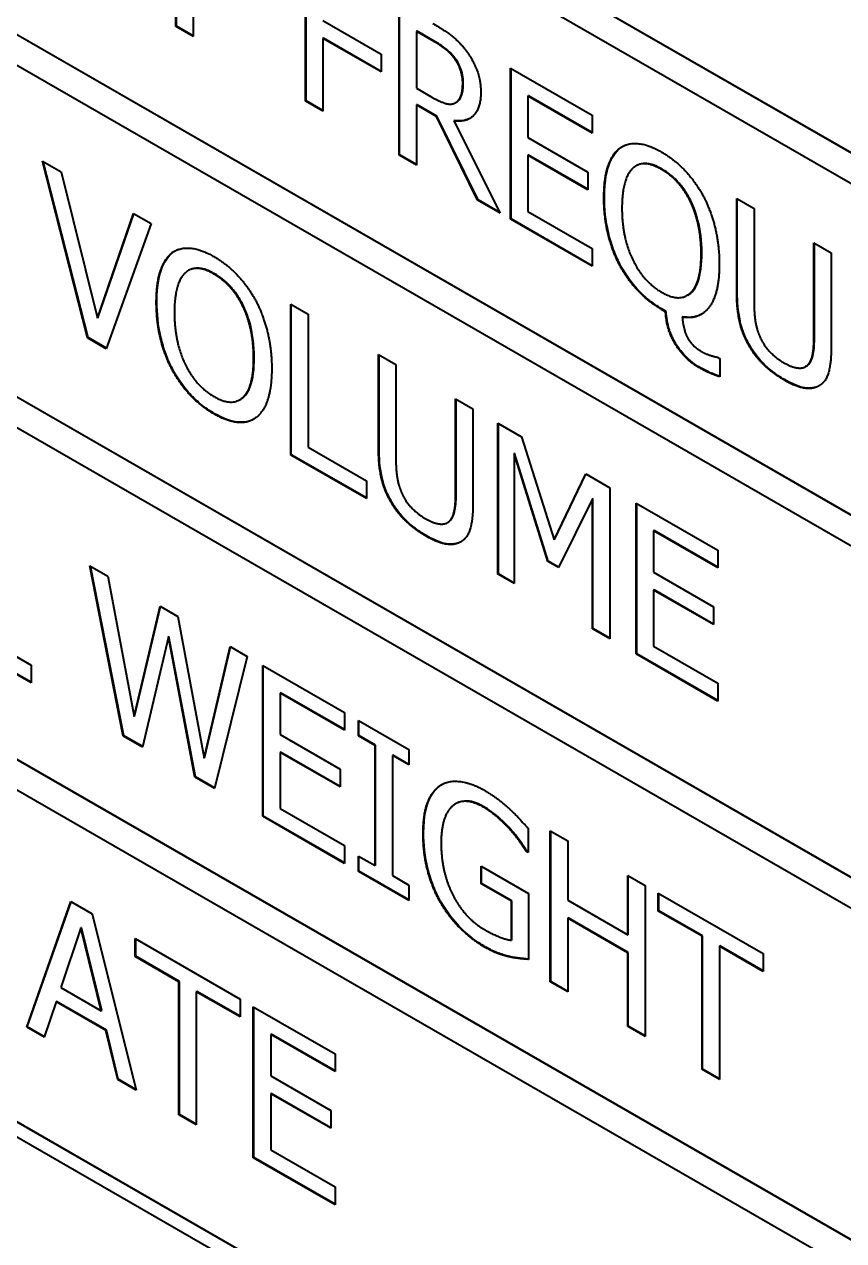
# Model space of a CAD drawing. Header units: millimetres. Extents: x 0 to 3364, y 0 to 2376.
# Drawn here: x 2976.2 to 2981.75, y 1895.38 to 1903.61 of the extents above; entities that cross this region are included whole.
import ezdxf

# ---------------------------------------------------------------- set-up
doc = ezdxf.new("R2010")
doc.units = ezdxf.units.MM
doc.header["$LTSCALE"] = 4
doc.layers.add('가시적인 것(ISO)', color=3, linetype='Continuous', lineweight=40, true_color=0x00ff00)
doc.layers.add('가시적인 좁은 것(ISO)', color=3, linetype='Continuous', lineweight=35, true_color=0x00ff00)

msp = doc.modelspace()

# ---------------------------------------------------------------- linework, layer by layer
at = {"layer": '가시적인 것(ISO)'}
for p, q in [((2987.7458, 1899.3163), (2972.0127, 1908.3764)), ((2972.0162, 1908.3785), (2987.7458, 1899.3204)), ((2972.0127, 1908.1721), (2987.7458, 1899.112)), ((2987.7458, 1896.8637), (2972.0127, 1905.9238)), ((2972.0162, 1905.9258), (2987.7458, 1896.8678)), ((2972.0127, 1905.7194), (2987.7458, 1896.6593)), ((2978.103, 1903.0941), (2978.103, 1904.116)), ((2978.1065, 1903.0961), (2978.1065, 1904.114)), ((2977.2255, 1903.5994), (2977.2255, 1904.0375)), ((2977.2291, 1903.6014), (2977.2291, 1904.0395)), ((2977.343, 1903.9839), (2977.343, 1903.5317)), ((2978.7369, 1902.729), (2978.7369, 1903.751)), ((2978.7404, 1902.7311), (2978.7404, 1903.7489)), ((2978.2204, 1903.6393), (2978.6144, 1903.4124)), ((2977.2291, 1903.6014), (2977.2255, 1903.5994)), ((2977.343, 1903.5317), (2977.2255, 1903.5994)), ((2977.343, 1903.5358), (2977.2291, 1903.6014)), ((2978.8579, 1903.5678), (2978.8543, 1903.5657)), ((2978.9711, 1903.4985), (2978.8543, 1903.5657)), ((2978.8543, 1903.5657), (2978.8543, 1903.1815)), ((2978.9746, 1903.5005), (2978.8579, 1903.5678)), ((2972.0162, 1903.4732), (2987.7458, 1894.4151)), ((2978.224, 1903.5204), (2978.2204, 1903.5184)), ((2978.6144, 1903.2915), (2978.2204, 1903.5184)), ((2978.2204, 1903.5184), (2978.2204, 1903.0264)), ((2978.6144, 1903.2956), (2978.224, 1903.5204)), ((2987.7458, 1894.4111), (2972.0127, 1903.4712)), ((2978.6144, 1903.4124), (2978.6144, 1903.2915)), ((2979.4911, 1902.2947), (2979.4911, 1903.3166)), ((2979.4911, 1903.3166), (2980.0441, 1902.9982)), ((2979.4946, 1902.2967), (2979.4946, 1903.3146)), ((2972.0127, 1903.2668), (2987.7458, 1894.2067)), ((2978.8543, 1903.1815), (2978.9575, 1903.1221)), ((2978.1065, 1903.0961), (2978.103, 1903.0941)), ((2978.2204, 1903.0264), (2978.103, 1903.0941)), ((2978.2204, 1903.0305), (2978.1065, 1903.0961)), ((2978.8579, 1903.0701), (2978.8543, 1903.068)), ((2978.989, 1902.9905), (2978.8543, 1903.068)), ((2978.8543, 1903.068), (2978.8543, 1902.6614)), ((2978.9925, 1902.9925), (2978.8579, 1903.0701)), ((2979.1172, 1903.0831), (2979.117, 1903.083)), ((2979.1236, 1903.0867), (2979.1201, 1903.0847)), ((2979.6121, 1903.1301), (2979.6086, 1903.1281)), ((2980.0441, 1902.8773), (2979.6086, 1903.1281)), ((2979.6086, 1903.1281), (2979.6086, 1902.8482)), ((2980.0441, 1902.8814), (2979.6121, 1903.1301)), ((2978.9925, 1902.9925), (2978.989, 1902.9905)), ((2979.2683, 1902.423), (2978.989, 1902.9905)), ((2979.2719, 1902.425), (2978.9925, 1902.9925)), ((2980.0441, 1902.9982), (2980.0441, 1902.8773)), ((2979.11, 1902.963), (2979.1065, 1902.9609)), ((2979.1065, 1902.9609), (2979.4209, 1902.3351)), ((2979.6086, 1902.8482), (2980.0147, 1902.6143)), ((2976.6274, 1901.4911), (2976.323, 1902.6884)), ((2976.323, 1902.6884), (2976.4491, 1902.6158)), ((2976.631, 1901.4932), (2976.3278, 1902.6856)), ((2978.7404, 1902.7311), (2978.7369, 1902.729)), ((2978.8543, 1902.6614), (2978.7369, 1902.729)), ((2978.8543, 1902.6655), (2978.7404, 1902.7311)), ((2979.6121, 1902.7293), (2979.6086, 1902.7273)), ((2980.0147, 1902.4934), (2979.6086, 1902.7273)), ((2979.6086, 1902.7273), (2979.6086, 1902.348)), ((2980.0147, 1902.4975), (2979.6121, 1902.7293)), ((2980.344, 1902.6575), (2980.3405, 1902.6555)), ((2976.4491, 1902.6158), (2976.694, 1901.6259)), ((2980.0147, 1902.6143), (2980.0147, 1902.4934)), ((2979.2719, 1902.425), (2979.2683, 1902.423)), ((2979.4209, 1902.3351), (2979.2683, 1902.423)), ((2979.418, 1902.3409), (2979.2719, 1902.425)), ((2981.0225, 1901.7971), (2981.0225, 1902.4348)), ((2981.0225, 1902.4348), (2981.14, 1902.3671)), ((2981.026, 1901.7991), (2981.026, 1902.4327)), ((2976.694, 1901.6259), (2976.939, 1902.3337)), ((2976.6976, 1901.6279), (2976.9414, 1902.3323)), ((2976.939, 1902.3337), (2977.0586, 1902.2648)), ((2979.6086, 1902.348), (2980.0441, 1902.0972)), ((2981.14, 1902.3671), (2981.14, 1901.7295)), ((2977.0586, 1902.2648), (2976.7542, 1901.4181)), ((2979.4946, 1902.2967), (2979.4911, 1902.2947)), ((2980.0441, 1901.9763), (2979.4911, 1902.2947)), ((2980.0441, 1901.9804), (2979.4946, 1902.2967)), ((2980.0441, 1902.0972), (2980.0441, 1901.9763)), ((2981.5447, 1901.4931), (2981.5447, 1902.1341)), ((2981.5447, 1902.1341), (2981.6621, 1902.0664)), ((2981.5482, 1901.4951), (2981.5482, 1902.132)), ((2977.2026, 1902.0692), (2977.199, 1902.0672)), ((2981.6621, 1902.0664), (2981.6621, 1901.4288)), ((2977.3142, 1901.9496), (2977.3107, 1901.9476)), ((2980.6909, 1901.7811), (2980.6873, 1901.779)), ((2978.0034, 1900.6988), (2978.0034, 1901.7207)), ((2978.0034, 1901.7207), (2978.1209, 1901.6531)), ((2978.0069, 1900.7008), (2978.0069, 1901.7187)), ((2980.5404, 1901.6689), (2980.5132, 1901.6846)), ((2980.544, 1901.6709), (2980.5168, 1901.6866)), ((2980.544, 1901.6709), (2980.5404, 1901.6689)), ((2976.6976, 1901.6279), (2976.694, 1901.6259)), ((2978.1209, 1901.6531), (2978.1209, 1900.752)), ((2980.6571, 1901.6348), (2980.6536, 1901.6327)), ((2976.631, 1901.4932), (2976.6274, 1901.4911)), ((2976.7542, 1901.4181), (2976.6274, 1901.4911)), ((2976.7554, 1901.4215), (2976.631, 1901.4932)), ((2978.5972, 1900.7411), (2978.5972, 1901.3788)), ((2978.5972, 1901.3788), (2978.7147, 1901.3111)), ((2978.6007, 1900.7431), (2978.6007, 1901.3767)), ((2980.8914, 1901.3616), (2980.9072, 1901.3525)), ((2980.9072, 1901.3525), (2980.9072, 1901.2291)), ((2978.7147, 1901.3111), (2978.7147, 1900.6735)), ((2981.4923, 1901.2991), (2981.4888, 1901.297)), ((2987.7458, 1891.9584), (2972.0127, 1901.0185)), ((2972.0162, 1901.0206), (2987.7458, 1891.9625)), ((2977.6614, 1901.0748), (2977.6578, 1901.0727)), ((2979.1194, 1900.4371), (2979.1194, 1901.0781)), ((2979.1194, 1901.0781), (2979.2368, 1901.0104)), ((2979.1229, 1900.4391), (2979.1229, 1901.076)), ((2979.2368, 1901.0104), (2979.2368, 1900.3728)), ((2979.4051, 1900.9135), (2979.5656, 1900.8211)), ((2979.4051, 1899.8916), (2979.4051, 1900.9135)), ((2979.4087, 1899.8936), (2979.4087, 1900.9115)), ((2972.0127, 1900.8141), (2987.7458, 1891.754)), ((2979.5656, 1900.8211), (2979.7862, 1900.1251)), ((2978.0069, 1900.7008), (2978.0034, 1900.6988)), ((2978.5155, 1900.4039), (2978.0034, 1900.6988)), ((2978.5155, 1900.4079), (2978.0069, 1900.7008)), ((2978.1209, 1900.752), (2978.5155, 1900.5248)), ((2979.5183, 1900.7108), (2979.5147, 1900.7088)), ((2979.7432, 1899.9784), (2979.5147, 1900.7088)), ((2979.5147, 1900.7088), (2979.5147, 1899.8285)), ((2979.7468, 1899.9805), (2979.5183, 1900.7108)), ((2978.5155, 1900.5248), (2978.5155, 1900.4039)), ((2979.7862, 1900.1251), (2979.9997, 1900.5711)), ((2979.7897, 1900.1272), (2980.0017, 1900.57)), ((2979.9997, 1900.5711), (2980.163, 1900.4771)), ((2980.163, 1900.4771), (2980.163, 1899.4552)), ((2980.0455, 1900.4031), (2979.8149, 1899.9372)), ((2980.049, 1900.4052), (2980.0455, 1900.4031)), ((2980.0455, 1899.5228), (2980.0455, 1900.4031)), ((2980.049, 1899.5249), (2980.049, 1900.4052)), ((2980.342, 1899.352), (2980.342, 1900.374)), ((2980.342, 1900.374), (2980.895, 1900.0556)), ((2980.3456, 1899.3541), (2980.3456, 1900.3719)), ((2979.067, 1900.2431), (2979.0635, 1900.241)), ((2980.463, 1900.1875), (2980.4595, 1900.1854)), ((2980.895, 1899.9346), (2980.4595, 1900.1854)), ((2980.4595, 1900.1854), (2980.4595, 1899.9055)), ((2980.895, 1899.9387), (2980.463, 1900.1875)), ((2979.7897, 1900.1272), (2979.7862, 1900.1251)), ((2980.895, 1900.0556), (2980.895, 1899.9346)), ((2976.8695, 1898.7969), (2976.6439, 1899.9488)), ((2976.6439, 1899.9488), (2976.765, 1899.8791)), ((2976.8731, 1898.7989), (2976.6483, 1899.9462)), ((2979.7468, 1899.9805), (2979.7432, 1899.9784)), ((2979.8149, 1899.9372), (2979.7432, 1899.9784)), ((2979.8164, 1899.9404), (2979.7468, 1899.9805)), ((2976.765, 1899.8791), (2976.9426, 1898.9296)), ((2979.4087, 1899.8936), (2979.4051, 1899.8916)), ((2979.5147, 1899.8285), (2979.4051, 1899.8916)), ((2979.5147, 1899.8325), (2979.4087, 1899.8936)), ((2980.4595, 1899.9055), (2980.8656, 1899.6716)), ((2980.463, 1899.7866), (2980.4595, 1899.7846)), ((2980.8656, 1899.5507), (2980.4595, 1899.7846)), ((2980.4595, 1899.7846), (2980.4595, 1899.4053)), ((2980.8656, 1899.5548), (2980.463, 1899.7866)), ((2976.9426, 1898.9296), (2977.1188, 1899.6753)), ((2976.9461, 1898.9316), (2977.1215, 1899.6737)), ((2977.1188, 1899.6753), (2977.2384, 1899.6064)), ((2977.2384, 1899.6064), (2977.416, 1898.647)), ((2980.8656, 1899.6716), (2980.8656, 1899.5507)), ((2980.049, 1899.5249), (2980.0455, 1899.5228)), ((2980.163, 1899.4552), (2980.0455, 1899.5228)), ((2980.163, 1899.4592), (2980.049, 1899.5249)), ((2976.2457, 1899.1562), (2975.7335, 1899.4511)), ((2976.2457, 1899.1602), (2975.7371, 1899.4531)), ((2975.851, 1899.5043), (2976.2457, 1899.2771)), ((2977.1747, 1899.4692), (2976.9999, 1898.7218)), ((2977.1782, 1899.4712), (2977.1747, 1899.4692)), ((2977.3544, 1898.5176), (2977.1747, 1899.4692)), ((2977.358, 1898.5197), (2977.1782, 1899.4712)), ((2977.416, 1898.647), (2977.593, 1899.4022)), ((2977.4196, 1898.649), (2977.5957, 1899.4007)), ((2977.593, 1899.4022), (2977.7083, 1899.3358)), ((2980.4595, 1899.4053), (2980.895, 1899.1545)), ((2976.2457, 1899.2771), (2976.2457, 1899.1562)), ((2977.7083, 1899.3358), (2977.4862, 1898.4418)), ((2977.8136, 1898.2533), (2977.8136, 1899.2752)), ((2977.8136, 1899.2752), (2978.3665, 1898.9568)), ((2980.3456, 1899.3541), (2980.342, 1899.352)), ((2980.895, 1899.0336), (2980.342, 1899.352)), ((2980.895, 1899.0377), (2980.3456, 1899.3541)), ((2977.8171, 1898.2553), (2977.8171, 1899.2732)), ((2980.895, 1899.1545), (2980.895, 1899.0336)), ((2977.9346, 1899.0887), (2977.931, 1899.0866)), ((2978.3665, 1898.8358), (2977.931, 1899.0866)), ((2977.931, 1899.0866), (2977.931, 1898.8067)), ((2978.3665, 1898.8399), (2977.9346, 1899.0887)), ((2978.3665, 1898.9568), (2978.3665, 1898.8358)), ((2976.9461, 1898.9316), (2976.9426, 1898.9296)), ((2978.4611, 1898.798), (2978.4611, 1898.9023)), ((2978.4611, 1898.9023), (2978.8035, 1898.7051)), ((2978.4646, 1898.8), (2978.4646, 1898.9003)), ((2976.8731, 1898.7989), (2976.8695, 1898.7969)), ((2976.9999, 1898.7218), (2976.8695, 1898.7969)), ((2977.0007, 1898.7254), (2976.8731, 1898.7989)), ((2977.931, 1898.8067), (2978.3372, 1898.5728)), ((2978.4646, 1898.8), (2978.4611, 1898.798)), ((2978.5735, 1898.7332), (2978.4611, 1898.798)), ((2978.5771, 1898.7352), (2978.4646, 1898.8)), ((2978.5771, 1898.7352), (2978.5735, 1898.7332)), ((2978.5735, 1897.92), (2978.5735, 1898.7332)), ((2978.5771, 1897.922), (2978.5771, 1898.7352)), ((2978.8035, 1898.7051), (2978.8035, 1898.6008)), ((2977.4196, 1898.649), (2977.416, 1898.647)), ((2977.9346, 1898.6878), (2977.931, 1898.6858)), ((2977.931, 1898.6858), (2977.931, 1898.3065)), ((2978.3372, 1898.4519), (2977.931, 1898.6858)), ((2978.3372, 1898.456), (2977.9346, 1898.6878)), ((2978.6946, 1898.6676), (2978.691, 1898.6656)), ((2978.8035, 1898.6008), (2978.691, 1898.6656)), ((2978.691, 1898.6656), (2978.691, 1897.8523)), ((2978.8035, 1898.6049), (2978.6946, 1898.6676)), ((2987.7458, 1889.5058), (2972.0127, 1898.5659)), ((2972.0162, 1898.5679), (2987.7458, 1889.5098)), ((2978.3372, 1898.5728), (2978.3372, 1898.4519)), ((2987.8342, 1889.3527), (2971.9243, 1898.5146)), ((2977.358, 1898.5197), (2977.3544, 1898.5176)), ((2977.4862, 1898.4418), (2977.3544, 1898.5176)), ((2977.4871, 1898.4453), (2977.358, 1898.5197)), ((2977.931, 1898.3065), (2978.3665, 1898.0557)), ((2979.1233, 1898.3399), (2979.1198, 1898.3379)), ((2977.8171, 1898.2553), (2977.8136, 1898.2533)), ((2978.3665, 1897.9348), (2977.8136, 1898.2533)), ((2978.3665, 1897.9389), (2977.8171, 1898.2553)), ((2979.4911, 1898.1659), (2979.4875, 1898.1638)), ((2979.6093, 1898.1715), (2979.6093, 1898.0076)), ((2979.7604, 1897.1321), (2979.7604, 1898.1541)), ((2979.7604, 1898.1541), (2979.8779, 1898.0864)), ((2979.764, 1897.1342), (2979.764, 1898.152)), ((2978.3665, 1898.0557), (2978.3665, 1897.9348)), ((2979.8779, 1898.0864), (2979.8779, 1897.6856)), ((2978.4611, 1897.8804), (2978.4611, 1897.9847)), ((2978.4611, 1897.9847), (2978.5735, 1897.92)), ((2978.4646, 1897.8824), (2978.4646, 1897.9827)), ((2979.6028, 1898.0154), (2979.5993, 1898.0133)), ((2979.6093, 1898.0076), (2979.5993, 1898.0133)), ((2979.6093, 1898.0116), (2979.6028, 1898.0154)), ((2978.4646, 1897.8824), (2978.4611, 1897.8804)), ((2978.8035, 1897.6832), (2978.4611, 1897.8804)), ((2978.8035, 1897.6873), (2978.4646, 1897.8824)), ((2978.5771, 1897.922), (2978.5735, 1897.92)), ((2979.292, 1897.7969), (2979.292, 1897.9162)), ((2979.292, 1897.9162), (2979.6129, 1897.7314)), ((2979.2955, 1897.799), (2979.2955, 1897.9141)), ((2978.691, 1897.8523), (2978.8035, 1897.7876)), ((2979.2955, 1897.799), (2979.292, 1897.7969)), ((2979.4968, 1897.679), (2979.292, 1897.7969)), ((2979.5004, 1897.681), (2979.2955, 1897.799)), ((2980.2847, 1897.4513), (2980.2847, 1897.8521)), ((2980.2847, 1897.8521), (2980.4022, 1897.7845)), ((2980.2883, 1897.4534), (2980.2883, 1897.8501)), ((2978.8035, 1897.7876), (2978.8035, 1897.6832)), ((2979.6129, 1897.7314), (2979.6129, 1897.285)), ((2980.4022, 1897.7845), (2980.4022, 1896.7626)), ((2980.491, 1897.6124), (2980.491, 1897.7334)), ((2980.491, 1897.7334), (2981.2016, 1897.3242)), ((2980.4946, 1897.6145), (2980.4946, 1897.7313)), ((2976.2156, 1896.8264), (2976.5135, 1897.6767)), ((2976.2191, 1896.8284), (2976.5159, 1897.6753)), ((2976.5135, 1897.6767), (2976.6582, 1897.5934)), ((2979.5004, 1897.681), (2979.4968, 1897.679)), ((2979.4968, 1897.4148), (2979.4968, 1897.679)), ((2979.5004, 1897.4168), (2979.5004, 1897.681)), ((2979.8779, 1897.6856), (2980.2847, 1897.4513)), ((2976.6582, 1897.5934), (2976.9562, 1896.3999)), ((2979.8814, 1897.5667), (2979.8779, 1897.5647)), ((2980.2847, 1897.3304), (2979.8779, 1897.5647)), ((2979.8779, 1897.5647), (2979.8779, 1897.0645)), ((2980.2883, 1897.3324), (2979.8814, 1897.5667)), ((2980.4946, 1897.6145), (2980.491, 1897.6124)), ((2980.7876, 1897.4417), (2980.491, 1897.6124)), ((2980.7911, 1897.4437), (2980.4946, 1897.6145)), ((2976.583, 1897.4976), (2976.4469, 1897.0948)), ((2976.5866, 1897.4996), (2976.583, 1897.4976)), ((2976.7198, 1896.9376), (2976.583, 1897.4976)), ((2976.7234, 1896.9397), (2976.5866, 1897.4996)), ((2976.9498, 1897.3046), (2976.9498, 1897.4255)), ((2976.9498, 1897.4255), (2977.6603, 1897.0163)), ((2976.9533, 1897.3066), (2976.9533, 1897.4235)), ((2979.5004, 1897.4168), (2979.4968, 1897.4148)), ((2980.2883, 1897.4534), (2980.2847, 1897.4513)), ((2980.7911, 1897.4437), (2980.7876, 1897.4417)), ((2980.7876, 1896.5407), (2980.7876, 1897.4417)), ((2980.7911, 1896.5427), (2980.7911, 1897.4437)), ((2976.9533, 1897.3066), (2976.9498, 1897.3046)), ((2977.2463, 1897.1338), (2976.9498, 1897.3046)), ((2977.2498, 1897.1359), (2976.9533, 1897.3066)), ((2980.2883, 1897.3324), (2980.2847, 1897.3304)), ((2980.2847, 1896.8302), (2980.2847, 1897.3304)), ((2980.2883, 1896.8322), (2980.2883, 1897.3324)), ((2980.9086, 1897.3761), (2980.905, 1897.374)), ((2980.905, 1897.374), (2980.905, 1896.473)), ((2981.2016, 1897.2033), (2980.905, 1897.374)), ((2981.2016, 1897.2073), (2980.9086, 1897.3761)), ((2981.2016, 1897.3242), (2981.2016, 1897.2033)), ((2977.2498, 1897.1359), (2977.2463, 1897.1338)), ((2977.2463, 1896.2328), (2977.2463, 1897.1338)), ((2977.2498, 1896.2348), (2977.2498, 1897.1359)), ((2979.764, 1897.1342), (2979.7604, 1897.1321)), ((2979.8779, 1897.0686), (2979.764, 1897.1342)), ((2976.4469, 1897.0948), (2976.7198, 1896.9376)), ((2977.3673, 1897.0682), (2977.3638, 1897.0662)), ((2977.3638, 1897.0662), (2977.3638, 1896.1652)), ((2977.6603, 1896.8954), (2977.3638, 1897.0662)), ((2977.6603, 1896.8995), (2977.3673, 1897.0682)), ((2979.8779, 1897.0645), (2979.7604, 1897.1321)), ((2976.4147, 1896.9974), (2976.3345, 1896.7579)), ((2976.4182, 1896.9994), (2976.4147, 1896.9974)), ((2976.7521, 1896.8031), (2976.4147, 1896.9974)), ((2976.7556, 1896.8052), (2976.4182, 1896.9994)), ((2977.6603, 1897.0163), (2977.6603, 1896.8954)), ((2976.7234, 1896.9397), (2976.7198, 1896.9376)), ((2977.7498, 1895.9428), (2977.7498, 1896.9648)), ((2977.7498, 1896.9648), (2978.3028, 1896.6463)), ((2977.7534, 1895.9449), (2977.7534, 1896.9627)), ((2976.2191, 1896.8284), (2976.2156, 1896.8264)), ((2976.3345, 1896.7579), (2976.2156, 1896.8264)), ((2976.3356, 1896.7613), (2976.2191, 1896.8284)), ((2976.7556, 1896.8052), (2976.7521, 1896.8031)), ((2976.8358, 1896.4732), (2976.7556, 1896.8052)), ((2980.2883, 1896.8322), (2980.2847, 1896.8302)), ((2980.4022, 1896.7626), (2980.2847, 1896.8302)), ((2980.4022, 1896.7666), (2980.2883, 1896.8322)), ((2976.8323, 1896.4712), (2976.7521, 1896.8031)), ((2977.8708, 1896.7782), (2977.8673, 1896.7762)), ((2978.3028, 1896.5254), (2977.8673, 1896.7762)), ((2977.8673, 1896.7762), (2977.8673, 1896.4963)), ((2978.3028, 1896.5295), (2977.8708, 1896.7782)), ((2978.3028, 1896.6463), (2978.3028, 1896.5254)), ((2977.8673, 1896.4963), (2978.2734, 1896.2624)), ((2980.7911, 1896.5427), (2980.7876, 1896.5407)), ((2980.905, 1896.473), (2980.7876, 1896.5407)), ((2980.905, 1896.4771), (2980.7911, 1896.5427)), ((2976.8358, 1896.4732), (2976.8323, 1896.4712)), ((2976.9562, 1896.3999), (2976.8323, 1896.4712)), ((2976.955, 1896.4046), (2976.8358, 1896.4732)), ((2977.8708, 1896.3774), (2977.8673, 1896.3754)), ((2978.2734, 1896.1415), (2977.8673, 1896.3754)), ((2977.8673, 1896.3754), (2977.8673, 1895.9961)), ((2978.2734, 1896.1456), (2977.8708, 1896.3774)), ((2977.2498, 1896.2348), (2977.2463, 1896.2328)), ((2977.3638, 1896.1652), (2977.2463, 1896.2328)), ((2977.3638, 1896.1692), (2977.2498, 1896.2348)), ((2978.2734, 1896.2624), (2978.2734, 1896.1415)), ((2977.8673, 1895.9961), (2978.3028, 1895.7453)), ((2977.7534, 1895.9449), (2977.7498, 1895.9428)), ((2978.3028, 1895.6244), (2977.7498, 1895.9428)), ((2978.3028, 1895.6285), (2977.7534, 1895.9449)), ((2978.3028, 1895.7453), (2978.3028, 1895.6244))]:
    msp.add_line(p, q, dxfattribs=at)
for points, degree in [([(2978.9646, 1903.6198), (2979.0406, 1903.5761), (2979.143, 1903.4981), (2979.1895, 1903.4365)], 2), ([(2979.1115, 1903.3829), (2979.0864, 1903.4164), (2979.0198, 1903.4705), (2978.9711, 1903.4985)], 2), ([(2979.1895, 1903.4365), (2979.2361, 1903.3749), (2979.2898, 1903.2355), (2979.2898, 1903.1551)], 2), ([(2979.1673, 1903.2149), (2979.1673, 1903.2596), (2979.1401, 1903.344), (2979.1115, 1903.3829)], 2), ([(2979.2898, 1903.1551), (2979.2898, 1903.0433), (2979.191, 1902.9487), (2979.1065, 1902.9609)], 2), ([(2979.1172, 1903.0831), (2979.143, 1903.0964), (2979.1673, 1903.1619), (2979.1673, 1903.2149)], 2), ([(2978.9575, 1903.1221), (2979.0083, 1903.0928), (2979.0893, 1903.0669), (2979.1172, 1903.0831)], 2), ([(2980.1229, 1902.441), (2980.1229, 1902.5702), (2980.178, 1902.7339), (2980.2289, 1902.7742)], 2), ([(2980.2289, 1902.7742), (2980.2804, 1902.8132), (2980.4244, 1902.8007), (2980.5132, 1902.7496)], 2), ([(2980.2324, 1902.7762), (2980.2374, 1902.7801), (2980.2427, 1902.7836), (2980.2481, 1902.7868)], 3), ([(2980.5132, 1902.7496), (2980.6035, 1902.6976), (2980.7482, 1902.5414), (2980.7983, 1902.4463)], 2), ([(2980.5139, 1902.6316), (2980.4502, 1902.6683), (2980.3542, 1902.6722), (2980.3177, 1902.6386)], 2), ([(2980.3177, 1902.6386), (2980.2826, 1902.6066), (2980.2453, 1902.4699), (2980.2453, 1902.3705)], 2), ([(2980.7095, 1902.413), (2980.6744, 1902.4862), (2980.5755, 1902.5961), (2980.5139, 1902.6316)], 2), ([(2980.2281, 1901.9879), (2980.1773, 1902.0851), (2980.1229, 1902.3152), (2980.1229, 1902.441)], 2), ([(2980.7818, 1902.0616), (2980.7818, 1902.1634), (2980.7439, 1902.3418), (2980.7095, 1902.413)], 2), ([(2980.7983, 1902.4463), (2980.8484, 1902.3503), (2980.9043, 1902.1186), (2980.9043, 1901.991)], 2), ([(2980.2453, 1902.3705), (2980.2453, 1902.1693), (2980.3915, 1901.8706), (2980.5139, 1901.8001)], 2), ([(2977.199, 1902.0672), (2977.2506, 1902.1054), (2977.3946, 1902.0929), (2977.4834, 1902.0417)], 2), ([(2977.2026, 1902.0692), (2977.2072, 1902.0726), (2977.212, 1902.0758), (2977.2169, 1902.0787)], 3), ([(2977.093, 1901.734), (2977.093, 1901.8624), (2977.1482, 1902.0261), (2977.199, 1902.0672)], 2), ([(2977.4834, 1902.0417), (2977.5736, 1901.9897), (2977.7183, 1901.8335), (2977.7685, 1901.7392)], 2), ([(2980.5139, 1901.8001), (2980.6364, 1901.7296), (2980.7818, 1901.8603), (2980.7818, 1902.0616)], 2), ([(2980.9043, 1901.991), (2980.9043, 1901.7923), (2980.7704, 1901.611), (2980.6536, 1901.6327)], 2), ([(2977.2878, 1901.9307), (2977.2527, 1901.8987), (2977.2155, 1901.7628), (2977.2155, 1901.6635)], 2), ([(2977.4841, 1901.9237), (2977.4203, 1901.9604), (2977.3244, 1901.9643), (2977.2878, 1901.9307)], 2), ([(2977.6796, 1901.7051), (2977.6445, 1901.7783), (2977.5457, 1901.8882), (2977.4841, 1901.9237)], 2), ([(2980.5132, 1901.6846), (2980.4237, 1901.7361), (2980.2797, 1901.8894), (2980.2281, 1901.9879)], 2), ([(2981.107, 1901.437), (2981.0605, 1901.5169), (2981.0225, 1901.6878), (2981.0225, 1901.7971)], 2), ([(2977.1983, 1901.28), (2977.1474, 1901.3772), (2977.093, 1901.6081), (2977.093, 1901.734)], 2), ([(2977.2155, 1901.6635), (2977.2155, 1901.4622), (2977.3616, 1901.1644), (2977.4841, 1901.0939)], 2), ([(2977.752, 1901.3545), (2977.752, 1901.4556), (2977.714, 1901.6339), (2977.6796, 1901.7051)], 2), ([(2977.7685, 1901.7392), (2977.8186, 1901.6425), (2977.8745, 1901.4115), (2977.8745, 1901.284)], 2), ([(2980.7696, 1901.2893), (2980.6701, 1901.3466), (2980.5462, 1901.5464), (2980.5404, 1901.6689)], 2), ([(2981.14, 1901.7295), (2981.14, 1901.6582), (2981.1557, 1901.5531), (2981.1779, 1901.5014)], 2), ([(2980.6536, 1901.6327), (2980.6565, 1901.593), (2980.6737, 1901.5218), (2980.6873, 1901.4966)], 2), ([(2981.1779, 1901.5014), (2981.2016, 1901.4464), (2981.2832, 1901.3571), (2981.342, 1901.3233)], 2), ([(2980.6873, 1901.4966), (2980.7038, 1901.4655), (2980.7489, 1901.4197), (2980.789, 1901.3966)], 2), ([(2981.342, 1901.2073), (2981.2639, 1901.2523), (2981.1478, 1901.3663), (2981.107, 1901.437)], 2), ([(2981.5067, 1901.3121), (2981.5289, 1901.3382), (2981.5447, 1901.4244), (2981.5447, 1901.4931)], 2), ([(2981.6621, 1901.4288), (2981.6621, 1901.3219), (2981.6249, 1901.191), (2981.5776, 1901.166)], 2), ([(2977.4841, 1901.0939), (2977.6066, 1901.0234), (2977.752, 1901.1533), (2977.752, 1901.3545)], 2), ([(2980.789, 1901.3966), (2980.8126, 1901.383), (2980.8771, 1901.3632), (2980.8914, 1901.3616)], 2), ([(2977.4834, 1900.9767), (2977.3938, 1901.0283), (2977.2506, 1901.1812), (2977.1983, 1901.28)], 2), ([(2977.8745, 1901.284), (2977.8745, 1901.1598), (2977.82, 1900.9899), (2977.7685, 1900.9517)], 2), ([(2980.9072, 1901.2291), (2980.8749, 1901.2386), (2980.8047, 1901.2691), (2980.7696, 1901.2893)], 2), ([(2981.342, 1901.3233), (2981.3971, 1901.2915), (2981.4831, 1901.2843), (2981.5067, 1901.3121)], 2), ([(2981.4923, 1901.2991), (2981.499, 1901.3029), (2981.505, 1901.3079), (2981.5102, 1901.3141)], 3), ([(2981.5776, 1901.166), (2981.5353, 1901.1424), (2981.4236, 1901.1603), (2981.342, 1901.2073)], 2), ([(2981.5831, 1901.1691), (2981.5824, 1901.1688), (2981.5818, 1901.1684), (2981.5811, 1901.1681)], 3), ([(2977.7685, 1900.9517), (2977.714, 1900.9118), (2977.57, 1900.9268), (2977.4834, 1900.9767)], 2), ([(2978.6817, 1900.381), (2978.6351, 1900.4609), (2978.5972, 1900.6318), (2978.5972, 1900.7411)], 2), ([(2978.7147, 1900.6735), (2978.7147, 1900.6022), (2978.7304, 1900.4971), (2978.7526, 1900.4454)], 2), ([(2978.7526, 1900.4454), (2978.7763, 1900.3904), (2978.8579, 1900.3011), (2978.9166, 1900.2673)], 2), ([(2979.0814, 1900.2561), (2979.1036, 1900.2822), (2979.1194, 1900.3684), (2979.1194, 1900.4371)], 2), ([(2978.9166, 1900.1513), (2978.8386, 1900.1963), (2978.7225, 1900.3103), (2978.6817, 1900.381)], 2), ([(2979.2368, 1900.3728), (2979.2368, 1900.2659), (2979.1996, 1900.135), (2979.1523, 1900.11)], 2), ([(2978.9166, 1900.2673), (2978.9718, 1900.2355), (2979.0578, 1900.2283), (2979.0814, 1900.2561)], 2), ([(2979.067, 1900.2431), (2979.0737, 1900.2469), (2979.0796, 1900.2519), (2979.0849, 1900.2581)], 3), ([(2979.1523, 1900.11), (2979.11, 1900.0864), (2978.9983, 1900.1043), (2978.9166, 1900.1513)], 2), ([(2979.1578, 1900.1131), (2979.1571, 1900.1128), (2979.1565, 1900.1124), (2979.1558, 1900.1121)], 3), ([(2978.8987, 1898.1401), (2978.8987, 1898.2635), (2978.9589, 1898.4243), (2979.0148, 1898.4617)], 2), ([(2979.0148, 1898.4617), (2979.0685, 1898.4979), (2979.2261, 1898.48), (2979.3199, 1898.426)], 2), ([(2979.0183, 1898.4638), (2979.0209, 1898.4655), (2979.0235, 1898.4671), (2979.0261, 1898.4687)], 3), ([(2979.3199, 1898.426), (2979.365, 1898.4), (2979.4467, 1898.3381), (2979.4839, 1898.3034)], 2), ([(2979.3063, 1898.3162), (2979.1788, 1898.3896), (2979.0212, 1898.2584), (2979.0212, 1898.0738)], 2), ([(2979.4875, 1898.1638), (2979.4517, 1898.2051), (2979.3593, 1898.2857), (2979.3063, 1898.3162)], 2), ([(2979.4839, 1898.3034), (2979.514, 1898.2761), (2979.5871, 1898.1976), (2979.6093, 1898.1715)], 2), ([(2979.0141, 1897.6754), (2978.9582, 1897.7755), (2978.8987, 1898.0101), (2978.8987, 1898.1401)], 2), ([(2979.5993, 1898.0133), (2979.577, 1898.0485), (2979.5305, 1898.1159), (2979.4875, 1898.1638)], 2), ([(2979.0212, 1898.0738), (2979.0212, 1897.9711), (2979.0628, 1897.7931), (2979.1022, 1897.7174)], 2), ([(2979.1022, 1897.7174), (2979.1401, 1897.6426), (2979.2476, 1897.5252), (2979.3149, 1897.4864)], 2), ([(2979.3192, 1897.3664), (2979.2254, 1897.4204), (2979.0699, 1897.5761), (2979.0141, 1897.6754)], 2), ([(2979.3149, 1897.4864), (2979.3643, 1897.458), (2979.4632, 1897.4176), (2979.4968, 1897.4148)], 2), ([(2979.4825, 1897.3021), (2979.4388, 1897.3124), (2979.3686, 1897.3379), (2979.3192, 1897.3664)], 2), ([(2979.6129, 1897.285), (2979.5907, 1897.2862), (2979.5147, 1897.2943), (2979.4825, 1897.3021)], 2)]:
    msp.add_open_spline(points, degree=degree, dxfattribs=at)
for points, knots in [([(2979.115, 1903.3849), (2979.0973, 1903.4086), (2979.0774, 1903.4286), (2979.0417, 1903.4576), (2979.0169, 1903.4762), (2978.9746, 1903.5005)], [-0.08567867, -0.08567867, -0.08567867, -0.08567867, -0.03584693, -0.03584693, 0, 0, 0, 0]), ([(2979.1709, 1903.2169), (2979.1709, 1903.2347), (2979.1693, 1903.2534), (2979.1621, 1903.2893), (2979.1569, 1903.3075), (2979.1398, 1903.3474), (2979.1284, 1903.3668), (2979.115, 1903.3849)], [-0.04140128, -0.04140128, -0.04140128, -0.04140128, -0.02640117, -0.02640117, -0.01371049, -0.01371049, 0, 0, 0, 0]), ([(2979.1236, 1903.0867), (2979.131, 1903.0909), (2979.1375, 1903.0965), (2979.1496, 1903.1111), (2979.1547, 1903.1205), (2979.1651, 1903.1484), (2979.1709, 1903.1746), (2979.1709, 1903.2169)], [-0.06705283, -0.06705283, -0.06705283, -0.06705283, -0.05025397, -0.05025397, -0.03103761, -0.03103761, 0, 0, 0, 0]), ([(2979.2168, 1902.978), (2979.2152, 1902.9771), (2979.2136, 1902.9762), (2979.1824, 1902.9607), (2979.1478, 1902.9575), (2979.11, 1902.963)], [-0.03611455, -0.03611455, -0.03611455, -0.03611455, -0.03422864, -0.03422864, 0, 0, 0, 0]), ([(2980.1264, 1902.4431), (2980.1264, 1902.5629), (2980.1442, 1902.6289), (2980.1758, 1902.7129), (2980.1997, 1902.7504), (2980.2324, 1902.7762)], [-0.07972129, -0.07972129, -0.07972129, -0.07972129, -0.04294628, -0.04294628, 0, 0, 0, 0]), ([(2980.5175, 1902.6336), (2980.4942, 1902.647), (2980.4709, 1902.6579), (2980.4219, 1902.6726), (2980.4028, 1902.6731), (2980.3728, 1902.6704), (2980.3577, 1902.6654), (2980.344, 1902.6575)], [-0.05013354, -0.05013354, -0.05013354, -0.05013354, -0.03915095, -0.03915095, -0.02635267, -0.02635267, -0.0098448, -0.0098448, -0.0098448, -0.0098448]), ([(2980.713, 1902.415), (2980.7007, 1902.4407), (2980.6866, 1902.4656), (2980.6549, 1902.5123), (2980.638, 1902.5334), (2980.5872, 1902.587), (2980.5526, 1902.6133), (2980.5175, 1902.6336)], [-0.06392344, -0.06392344, -0.06392344, -0.06392344, -0.04668159, -0.04668159, -0.0298476, -0.0298476, 0, 0, 0, 0]), ([(2980.2317, 1901.9899), (2980.2143, 1902.0232), (2980.1994, 1902.0572), (2980.1712, 1902.1338), (2980.1607, 1902.1721), (2980.1338, 1902.2859), (2980.1264, 1902.3673), (2980.1264, 1902.4431)], [-0.09187156, -0.09187156, -0.09187156, -0.09187156, -0.0756208, -0.0756208, -0.05564972, -0.05564972, 0, 0, 0, 0]), ([(2980.7854, 1902.0636), (2980.7854, 1902.1509), (2980.775, 1902.2229), (2980.7485, 1902.328), (2980.7336, 1902.3723), (2980.713, 1902.415)], [-0.06971945, -0.06971945, -0.06971945, -0.06971945, -0.02860009, -0.02860009, 0, 0, 0, 0]), ([(2977.0965, 1901.736), (2977.0965, 1901.8542), (2977.1141, 1901.9193), (2977.145, 1902.0035), (2977.1692, 1902.0423), (2977.2026, 1902.0692)], [-0.07927906, -0.07927906, -0.07927906, -0.07927906, -0.04411855, -0.04411855, 0, 0, 0, 0]), ([(2980.6909, 1901.7811), (2980.694, 1901.7829), (2980.697, 1901.7848), (2980.7297, 1901.8077), (2980.7472, 1901.8391), (2980.7787, 1901.9229), (2980.7854, 1901.9933), (2980.7854, 1902.0636)], [-0.08206218, -0.08206218, -0.08206218, -0.08206218, -0.07931555, -0.07931555, -0.05162089, -0.05162089, 0, 0, 0, 0]), ([(2977.4876, 1901.9257), (2977.4644, 1901.9391), (2977.441, 1901.95), (2977.392, 1901.9647), (2977.3729, 1901.9652), (2977.343, 1901.9625), (2977.3278, 1901.9575), (2977.3142, 1901.9496)], [-0.05013354, -0.05013354, -0.05013354, -0.05013354, -0.03915095, -0.03915095, -0.02635267, -0.02635267, -0.0098448, -0.0098448, -0.0098448, -0.0098448]), ([(2977.6832, 1901.7071), (2977.6708, 1901.7329), (2977.6568, 1901.7577), (2977.6251, 1901.8045), (2977.6082, 1901.8255), (2977.5573, 1901.8791), (2977.5228, 1901.9055), (2977.4876, 1901.9257)], [-0.06392344, -0.06392344, -0.06392344, -0.06392344, -0.04668159, -0.04668159, -0.0298476, -0.0298476, 0, 0, 0, 0]), ([(2980.5168, 1901.6866), (2980.4845, 1901.7052), (2980.4524, 1901.7271), (2980.3915, 1901.7775), (2980.3632, 1901.8049), (2980.296, 1901.8821), (2980.2612, 1901.9336), (2980.2317, 1901.9899)], [-0.09081295, -0.09081295, -0.09081295, -0.09081295, -0.06362442, -0.06362442, -0.03821351, -0.03821351, 0, 0, 0, 0]), ([(2981.1105, 1901.4391), (2981.0952, 1901.4654), (2981.0819, 1901.4925), (2981.056, 1901.5579), (2981.0486, 1901.5881), (2981.0303, 1901.6705), (2981.026, 1901.7392), (2981.026, 1901.7991)], [-0.06277013, -0.06277013, -0.06277013, -0.06277013, -0.05478899, -0.05478899, -0.04400046, -0.04400046, 0, 0, 0, 0]), ([(2977.2018, 1901.282), (2977.1844, 1901.3154), (2977.1695, 1901.3494), (2977.1432, 1901.421), (2977.1324, 1901.4581), (2977.104, 1901.5786), (2977.0965, 1901.66), (2977.0965, 1901.736)], [-0.1025481, -0.1025481, -0.1025481, -0.1025481, -0.0800779, -0.0800779, -0.0557712, -0.0557712, 0, 0, 0, 0]), ([(2977.7555, 1901.3566), (2977.7555, 1901.4406), (2977.7457, 1901.5126), (2977.7187, 1901.6201), (2977.7038, 1901.6644), (2977.6832, 1901.7071)], [-0.07129885, -0.07129885, -0.07129885, -0.07129885, -0.02860009, -0.02860009, 0, 0, 0, 0]), ([(2980.7732, 1901.2913), (2980.7387, 1901.3112), (2980.7042, 1901.3369), (2980.6433, 1901.4004), (2980.6235, 1901.4293), (2980.5916, 1901.4813), (2980.577, 1901.513), (2980.5523, 1901.589), (2980.5458, 1901.6313), (2980.544, 1901.6709)], [-0.08174987, -0.08174987, -0.08174987, -0.08174987, -0.06498363, -0.06498363, -0.04986956, -0.04986956, -0.02836084, -0.02836084, 0, 0, 0, 0]), ([(2980.7829, 1901.6511), (2980.7786, 1901.6487), (2980.7742, 1901.6465), (2980.7365, 1901.6299), (2980.6989, 1901.627), (2980.6571, 1901.6348)], [-0.0425681, -0.0425681, -0.0425681, -0.0425681, -0.03738034, -0.03738034, 0, 0, 0, 0]), ([(2981.3455, 1901.2094), (2981.3177, 1901.2254), (2981.2894, 1901.2439), (2981.2379, 1901.2841), (2981.2145, 1901.3052), (2981.1613, 1901.3619), (2981.134, 1901.3984), (2981.1105, 1901.4391)], [-0.07265851, -0.07265851, -0.07265851, -0.07265851, -0.04900249, -0.04900249, -0.02818557, -0.02818557, 0, 0, 0, 0]), ([(2981.5102, 1901.3141), (2981.531, 1901.3386), (2981.5376, 1901.3686), (2981.5464, 1901.4168), (2981.5482, 1901.4576), (2981.5482, 1901.4951)], [-0.03963328, -0.03963328, -0.03963328, -0.03963328, -0.02752855, -0.02752855, 0, 0, 0, 0]), ([(2977.6614, 1901.0748), (2977.6645, 1901.0766), (2977.6675, 1901.0785), (2977.6991, 1901.1006), (2977.7168, 1901.1307), (2977.7489, 1901.2162), (2977.7555, 1901.2865), (2977.7555, 1901.3566)], [-0.08391735, -0.08391735, -0.08391735, -0.08391735, -0.08085681, -0.08085681, -0.05145574, -0.05145574, 0, 0, 0, 0]), ([(2977.4869, 1900.9787), (2977.4552, 1900.997), (2977.4236, 1901.0185), (2977.3637, 1901.0678), (2977.3359, 1901.0946), (2977.268, 1901.172), (2977.2323, 1901.2245), (2977.2018, 1901.282)], [-0.09093446, -0.09093446, -0.09093446, -0.09093446, -0.06411402, -0.06411402, -0.03908731, -0.03908731, 0, 0, 0, 0]), ([(2980.9072, 1901.2322), (2980.8831, 1901.2395), (2980.8607, 1901.2484), (2980.8201, 1901.266), (2980.7967, 1901.2778), (2980.7732, 1901.2913)], [-0.03472397, -0.03472397, -0.03472397, -0.03472397, -0.01992793, -0.01992793, 0, 0, 0, 0]), ([(2981.5811, 1901.1681), (2981.5672, 1901.1603), (2981.552, 1901.155), (2981.5148, 1901.1495), (2981.4963, 1901.1512), (2981.4401, 1901.1603), (2981.3909, 1901.1832), (2981.3455, 1901.2094)], [-0.06002364, -0.06002364, -0.06002364, -0.06002364, -0.05048049, -0.05048049, -0.03855798, -0.03855798, 0, 0, 0, 0]), ([(2977.7537, 1900.9419), (2977.7411, 1900.9348), (2977.7276, 1900.9294), (2977.6852, 1900.9185), (2977.6604, 1900.9198), (2977.595, 1900.9266), (2977.5415, 1900.9473), (2977.4869, 1900.9787)], [-0.06686054, -0.06686054, -0.06686054, -0.06686054, -0.05988371, -0.05988371, -0.04632861, -0.04632861, 0, 0, 0, 0]), ([(2978.6852, 1900.3831), (2978.6699, 1900.4094), (2978.6566, 1900.4365), (2978.6307, 1900.5019), (2978.6233, 1900.5321), (2978.605, 1900.6145), (2978.6007, 1900.6832), (2978.6007, 1900.7431)], [-0.06277013, -0.06277013, -0.06277013, -0.06277013, -0.05478899, -0.05478899, -0.04400046, -0.04400046, 0, 0, 0, 0]), ([(2979.0849, 1900.2581), (2979.1057, 1900.2826), (2979.1123, 1900.3126), (2979.1211, 1900.3608), (2979.1229, 1900.4016), (2979.1229, 1900.4391)], [-0.03963328, -0.03963328, -0.03963328, -0.03963328, -0.02752855, -0.02752855, 0, 0, 0, 0]), ([(2978.9202, 1900.1534), (2978.8924, 1900.1694), (2978.8641, 1900.1879), (2978.8126, 1900.2281), (2978.7892, 1900.2492), (2978.736, 1900.3059), (2978.7087, 1900.3424), (2978.6852, 1900.3831)], [-0.07265851, -0.07265851, -0.07265851, -0.07265851, -0.04900249, -0.04900249, -0.02818557, -0.02818557, 0, 0, 0, 0]), ([(2979.1558, 1900.1121), (2979.1419, 1900.1043), (2979.1267, 1900.099), (2979.0895, 1900.0935), (2979.071, 1900.0952), (2979.0148, 1900.1043), (2978.9656, 1900.1272), (2978.9202, 1900.1534)], [-0.06002364, -0.06002364, -0.06002364, -0.06002364, -0.05048049, -0.05048049, -0.03855798, -0.03855798, 0, 0, 0, 0]), ([(2978.9023, 1898.1422), (2978.9023, 1898.2532), (2978.9205, 1898.3194), (2978.9574, 1898.4055), (2978.9835, 1898.4405), (2979.0183, 1898.4638)], [-0.08477293, -0.08477293, -0.08477293, -0.08477293, -0.04339478, -0.04339478, 0, 0, 0, 0]), ([(2979.3098, 1898.3182), (2979.2907, 1898.3293), (2979.2715, 1898.3384), (2979.2349, 1898.3513), (2979.2176, 1898.3552), (2979.1716, 1898.3588), (2979.1459, 1898.3529), (2979.1233, 1898.3399)], [-0.19072632, -0.19072632, -0.19072632, -0.19072632, -0.16422794, -0.16422794, -0.13916, -0.13916, -0.09508178, -0.09508178, -0.09508178, -0.09508178]), ([(2979.4911, 1898.1659), (2979.4598, 1898.2019), (2979.4278, 1898.2311), (2979.3766, 1898.2757), (2979.3433, 1898.299), (2979.3098, 1898.3182)], [-0.04479022, -0.04479022, -0.04479022, -0.04479022, -0.02837861, -0.02837861, 0, 0, 0, 0]), ([(2979.0176, 1897.6774), (2978.9986, 1897.7115), (2978.9822, 1897.7463), (2978.9511, 1897.8254), (2978.9396, 1897.8647), (2978.9102, 1897.9808), (2978.9023, 1898.0646), (2978.9023, 1898.1422)], [-0.09310878, -0.09310878, -0.09310878, -0.09310878, -0.07687464, -0.07687464, -0.05694028, -0.05694028, 0, 0, 0, 0]), ([(2979.6028, 1898.0154), (2979.5881, 1898.0387), (2979.5729, 1898.0617), (2979.5393, 1898.1102), (2979.5149, 1898.1393), (2979.4911, 1898.1659)], [-0.0416334, -0.0416334, -0.0416334, -0.0416334, -0.02229884, -0.02229884, 0, 0, 0, 0]), ([(2979.3227, 1897.3684), (2979.2888, 1897.3879), (2979.255, 1897.4106), (2979.1908, 1897.4618), (2979.16, 1897.4901), (2979.0881, 1897.5675), (2979.0502, 1897.6196), (2979.0176, 1897.6774)], [-0.0951454, -0.0951454, -0.0951454, -0.0951454, -0.0664999, -0.0664999, -0.03983799, -0.03983799, 0, 0, 0, 0]), ([(2979.486, 1897.3042), (2979.4601, 1897.3102), (2979.4338, 1897.3175), (2979.3802, 1897.337), (2979.3501, 1897.3526), (2979.3227, 1897.3684)], [-0.04611182, -0.04611182, -0.04611182, -0.04611182, -0.02323585, -0.02323585, 0, 0, 0, 0]), ([(2979.6129, 1897.2873), (2979.5905, 1897.2886), (2979.5617, 1897.2917), (2979.5335, 1897.2947), (2979.5096, 1897.2985), (2979.486, 1897.3042)], [-0.02580351, -0.02580351, -0.02580351, -0.02580351, -0.02082006, -0.02082006, 0, 0, 0, 0])]:
    msp.add_open_spline(points, degree=3, knots=knots, dxfattribs=at)
at = {"layer": '가시적인 좁은 것(ISO)'}
for p, q in [((2978.9746, 1903.5005), (2978.9711, 1903.4985)), ((2979.115, 1903.3849), (2979.1115, 1903.3829)), ((2979.1709, 1903.2169), (2979.1673, 1903.2149)), ((2980.2324, 1902.7762), (2980.2289, 1902.7742)), ((2980.5175, 1902.6336), (2980.5139, 1902.6316)), ((2980.1264, 1902.4431), (2980.1229, 1902.441)), ((2980.713, 1902.415), (2980.7095, 1902.413)), ((2980.7854, 1902.0636), (2980.7818, 1902.0616)), ((2977.4876, 1901.9257), (2977.4841, 1901.9237)), ((2980.2317, 1901.9899), (2980.2281, 1901.9879)), ((2981.026, 1901.7991), (2981.0225, 1901.7971)), ((2977.0965, 1901.736), (2977.093, 1901.734)), ((2977.6832, 1901.7071), (2977.6796, 1901.7051)), ((2980.5168, 1901.6866), (2980.5132, 1901.6846)), ((2981.1105, 1901.4391), (2981.107, 1901.437)), ((2981.5482, 1901.4951), (2981.5447, 1901.4931)), ((2977.7555, 1901.3566), (2977.752, 1901.3545)), ((2977.2018, 1901.282), (2977.1983, 1901.28)), ((2980.7732, 1901.2913), (2980.7696, 1901.2893)), ((2981.5102, 1901.3141), (2981.5067, 1901.3121)), ((2981.3455, 1901.2094), (2981.342, 1901.2073)), ((2981.5811, 1901.1681), (2981.5776, 1901.166)), ((2977.4869, 1900.9787), (2977.4834, 1900.9767)), ((2978.6007, 1900.7431), (2978.5972, 1900.7411)), ((2979.1229, 1900.4391), (2979.1194, 1900.4371)), ((2978.6852, 1900.3831), (2978.6817, 1900.381)), ((2979.0849, 1900.2581), (2979.0814, 1900.2561)), ((2978.9202, 1900.1534), (2978.9166, 1900.1513)), ((2979.1558, 1900.1121), (2979.1523, 1900.11)), ((2979.0183, 1898.4638), (2979.0148, 1898.4617)), ((2979.3098, 1898.3182), (2979.3063, 1898.3162)), ((2978.9023, 1898.1422), (2978.8987, 1898.1401)), ((2979.0176, 1897.6774), (2979.0141, 1897.6754)), ((2979.3227, 1897.3684), (2979.3192, 1897.3664)), ((2979.486, 1897.3042), (2979.4825, 1897.3021))]:
    msp.add_line(p, q, dxfattribs=at)

doc.saveas('drawing.dxf')
